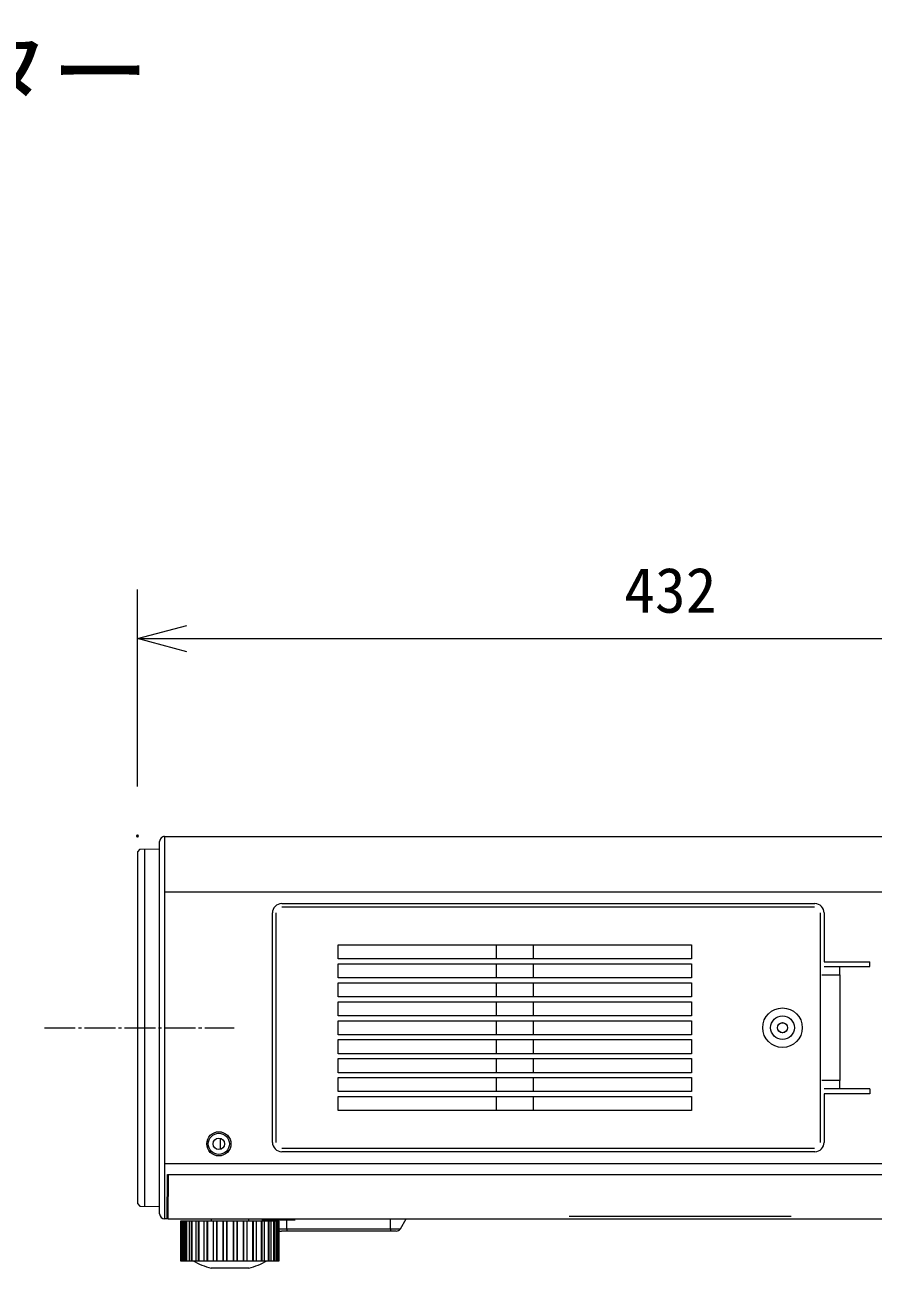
# Model space of a CAD drawing. Units: millimetres, scale not verified. Extents: x -62 to 63, y -56 to 57.
# Drawn here: x 7.5 to 41.9, y 6.3 to 56.8 of the extents above; entities that cross this region are included whole.
import ezdxf
from ezdxf.enums import TextEntityAlignment as Align

# ---------------------------------------------------------------- set-up
doc = ezdxf.new("R2010")
doc.units = ezdxf.units.MM
doc.header["$LTSCALE"] = 0.125
doc.header["$PDMODE"] = 32
doc.header["$PDSIZE"] = 0.0625
doc.linetypes.add('USER1', pattern=[13, 10, -1, 1, -1])
for name, color, linetype, lineweight in [('0-0_0', 7, 'Continuous', 18), ('0-4_GAIKEI', 1, 'Continuous', 18), ('0-5_SUNPO', 7, 'Continuous', 18), ('0-7_KIJUN', 7, 'USER1', 18)]:
    doc.layers.add(name, color=color, linetype=linetype, lineweight=lineweight)
doc.layers.add('0-1_DEFPOINTS', color=7, linetype='Continuous')
doc.layers.add('0-3_MOJI1', color=7, linetype='Continuous')
doc.styles.add('ＭＳ ゴシック', font='')
doc.styles.get('ＭＳ ゴシック').set_extended_font_data('MS Gothic')

# ---------------------------------------------------------------- blocks, each defined once
blk = doc.blocks.new('_OPEN30')
at = {"layer": '0-0_0'}
blk.add_line((0, 0), (-1, 0), dxfattribs=at)
blk.add_lwpolyline([(-1, 0.26795), (0, 0), (-1, -0.26795)], dxfattribs=at)
blk = doc.blocks.new('D4')
at = {"layer": '0-1_DEFPOINTS'}
for p in [(53.8601, 29.0854), (10.644, 21.0854), (53.8601, 21.0854)]:
    blk.add_point(p, dxfattribs=at)
at = {"layer": '0-5_SUNPO'}
for p, q in [((10.644, 23.0854), (10.644, 31.0854)), ((53.8601, 23.0854), (53.8601, 31.0854)), ((12.644, 29.0854), (51.8601, 29.0854))]:
    blk.add_line(p, q, dxfattribs=at)
at = {"layer": '0-5_SUNPO', "xscale": 2, "yscale": 2, "rotation": 180}
blk.add_blockref('_OPEN30', (10.644, 29.0854), dxfattribs=at)
at = {"layer": '0-5_SUNPO', "xscale": 2, "yscale": 2}
blk.add_blockref('_OPEN30', (53.8601, 29.0854), dxfattribs=at)
at = {"layer": '0-5_SUNPO', "style": 'ＭＳ ゴシック'}
blk.add_text('432', height=1.833, dxfattribs=at).set_placement((30.3771, 29.5854), align=Align.BOTTOM_LEFT)

msp = doc.modelspace()

# ---------------------------------------------------------------- linework, layer by layer
at = {"layer": '0-4_GAIKEI', "color": 7}
for p, q in [((13.1394, 23.8447), (55.1055, 23.8447)), ((12.1389, 23.3285), (12.0394, 23.2272)), ((12.0394, 23.2272), (12.0394, 8.9621)), ((12.1389, 23.3285), (12.9394, 23.3429)), ((12.0394, 8.9621), (12.139, 8.8609)), ((12.139, 8.8609), (12.9394, 8.8464)), ((13.2394, 8.3447), (13.1394, 8.3447)), ((13.2751, 8.3447), (55.0555, 8.3447)), ((13.7906, 8.2447), (13.7894, 8.2447)), ((13.7894, 8.2447), (13.7894, 6.6447)), ((13.8179, 8.2447), (13.7906, 8.2447)), ((13.7906, 8.2447), (13.7906, 6.6447)), ((13.8198, 8.2447), (13.8179, 8.2447)), ((13.8488, 8.2447), (13.8198, 8.2447)), ((13.8198, 8.2447), (13.8198, 6.6447)), ((13.8776, 8.2447), (13.8488, 8.2447)), ((13.9351, 8.2447), (13.8776, 8.2447)), ((13.9918, 8.2447), (13.9351, 8.2447)), ((14.0209, 8.2447), (13.9918, 8.2447)), ((14.1314, 8.2447), (14.0209, 8.2447)), ((14.2134, 8.2447), (14.1314, 8.2447)), ((14.2415, 8.2447), (14.2134, 8.2447)), ((14.4002, 8.2447), (14.2415, 8.2447)), ((14.5038, 8.2447), (14.4002, 8.2447)), ((14.5298, 8.2447), (14.5038, 8.2447)), ((14.7297, 8.2447), (14.5298, 8.2447)), ((14.8504, 8.2447), (14.7297, 8.2447)), ((14.8731, 8.2447), (14.8504, 8.2447)), ((15.1039, 8.2447), (14.8731, 8.2447)), ((15.0213, 8.3447), (15.0213, 8.2447)), ((15.1056, 8.2447), (15.1039, 8.2447)), ((15.2381, 8.2447), (15.1055, 8.2447)), ((15.2564, 8.2447), (15.2381, 8.2447)), ((15.5036, 8.2447), (15.2564, 8.2447)), ((15.5112, 8.2447), (15.5036, 8.2447)), ((15.6498, 8.2447), (15.5112, 8.2447)), ((15.6631, 8.2447), (15.6498, 8.2447)), ((15.9158, 8.2447), (15.6631, 8.2447)), ((15.929, 8.2447), (15.9158, 8.2447)), ((16.0677, 8.2447), (15.929, 8.2447)), ((16.0753, 8.2447), (16.0677, 8.2447)), ((16.3224, 8.2447), (16.0753, 8.2447)), ((16.3408, 8.2447), (16.3224, 8.2447)), ((16.4734, 8.2447), (16.3408, 8.2447)), ((16.4749, 8.2447), (16.4732, 8.2447)), ((16.7058, 8.2447), (16.4749, 8.2447)), ((16.5575, 8.2447), (16.5575, 8.3447)), ((16.7284, 8.2447), (16.7058, 8.2447)), ((16.8492, 8.2447), (16.7285, 8.2447)), ((17.0491, 8.2447), (16.8492, 8.2447)), ((17.0751, 8.2447), (17.0491, 8.2447)), ((17.1787, 8.2447), (17.0751, 8.2447)), ((17.3373, 8.2447), (17.1787, 8.2447)), ((17.3655, 8.2447), (17.3373, 8.2447)), ((17.4475, 8.2447), (17.3655, 8.2447)), ((17.5579, 8.2447), (17.4475, 8.2447)), ((17.5871, 8.2447), (17.5579, 8.2447)), ((17.6438, 8.2447), (17.5871, 8.2447)), ((17.7013, 8.2447), (17.6438, 8.2447)), ((17.73, 8.2447), (17.7013, 8.2447)), ((17.759, 8.2447), (17.73, 8.2447)), ((17.761, 8.2447), (17.759, 8.2447)), ((17.7882, 8.2447), (17.761, 8.2447)), ((17.7894, 8.2447), (17.7882, 8.2447)), ((17.7894, 6.6447), (17.7894, 8.2447)), ((13.7894, 6.6447), (13.7906, 6.6447)), ((13.7906, 6.6447), (13.8179, 6.6447)), ((13.8179, 6.6447), (13.8198, 6.6447)), ((13.8198, 6.6447), (13.8488, 6.6447)), ((13.8488, 6.6447), (13.8776, 6.6447)), ((13.8776, 6.6447), (13.9351, 6.6447)), ((13.9351, 6.6447), (13.9918, 6.6447)), ((13.9918, 6.6447), (14.0209, 6.6447)), ((14.0209, 6.6447), (14.1314, 6.6447)), ((14.1314, 6.6447), (14.2134, 6.6447)), ((14.2134, 6.6447), (14.2415, 6.6447)), ((14.2415, 6.6447), (14.4002, 6.6447)), ((14.4002, 6.6447), (14.5038, 6.6447)), ((14.5038, 6.6447), (14.5298, 6.6447)), ((14.5298, 6.6447), (14.7297, 6.6447)), ((14.7297, 6.6447), (14.8504, 6.6447)), ((14.8504, 6.6447), (14.8731, 6.6447)), ((14.8731, 6.6447), (15.1039, 6.6447)), ((15.1055, 6.6447), (15.2381, 6.6447)), ((15.2381, 6.6447), (15.2564, 6.6447)), ((15.2564, 6.6447), (15.5036, 6.6447)), ((15.5036, 6.6447), (15.5112, 6.6447)), ((15.5112, 6.6447), (15.6498, 6.6447)), ((15.6498, 6.6447), (15.6631, 6.6447)), ((15.6631, 6.6447), (15.9158, 6.6447)), ((15.9158, 6.6447), (15.929, 6.6447)), ((15.929, 6.6447), (16.0677, 6.6447)), ((16.0677, 6.6447), (16.0753, 6.6447)), ((16.0753, 6.6447), (16.3224, 6.6447)), ((16.3224, 6.6447), (16.3408, 6.6447)), ((16.3408, 6.6447), (16.4734, 6.6447)), ((16.4732, 6.6447), (16.4749, 6.6447)), ((16.4749, 6.6447), (16.7058, 6.6447)), ((16.7058, 6.6447), (16.7284, 6.6447)), ((16.7285, 6.6447), (16.8492, 6.6447)), ((16.8492, 6.6447), (17.0491, 6.6447)), ((17.0491, 6.6447), (17.0751, 6.6447)), ((17.0751, 6.6447), (17.1787, 6.6447)), ((17.1787, 6.6447), (17.3373, 6.6447)), ((17.3373, 6.6447), (17.3655, 6.6447)), ((17.3655, 6.6447), (17.4475, 6.6447)), ((17.4475, 6.6447), (17.5579, 6.6447)), ((17.5579, 6.6447), (17.5871, 6.6447)), ((17.5871, 6.6447), (17.6438, 6.6447)), ((17.6438, 6.6447), (17.7013, 6.6447)), ((17.7013, 6.6447), (17.73, 6.6447)), ((17.73, 6.6447), (17.759, 6.6447)), ((17.759, 6.6447), (17.761, 6.6447)), ((17.761, 6.6447), (17.7882, 6.6447)), ((17.7882, 6.6447), (17.7894, 6.6447)), ((15.7894, 6.3447), (15.0213, 6.3447)), ((16.5575, 6.3447), (15.7894, 6.3447))]:
    msp.add_line(p, q, dxfattribs=at)
at = {"layer": '0-4_GAIKEI'}
for p, q in [((13.1394, 23.8447), (13.1394, 8.3447)), ((12.3394, 8.8573), (12.3394, 23.3321)), ((13.1394, 21.6047), (55.2555, 21.6047)), ((17.5106, 11.4447), (17.5106, 20.7447)), ((17.6526, 20.7447), (17.6526, 11.4447)), ((17.8894, 21.1235), (39.4994, 21.1235)), ((39.4894, 20.9815), (17.8894, 20.9815)), ((39.7263, 11.4447), (39.7263, 20.7447)), ((39.8782, 20.7447), (39.8782, 18.7704)), ((20.1783, 18.8905), (20.1783, 19.4588)), ((20.1783, 19.4588), (34.5006, 19.4588)), ((26.5926, 18.8905), (26.5926, 19.4588)), ((28.0898, 18.8905), (28.0898, 19.4588)), ((34.5006, 19.4588), (34.5006, 18.8905)), ((34.5006, 18.8905), (20.1783, 18.8905)), ((20.1783, 18.1205), (20.1783, 18.6888)), ((20.1783, 18.6888), (34.5006, 18.6888)), ((26.5926, 18.1205), (26.5926, 18.6888)), ((28.0898, 18.1205), (28.0898, 18.6888)), ((34.5006, 18.6888), (34.5006, 18.1205)), ((39.8782, 18.7704), (41.727, 18.7704)), ((40.5199, 18.2421), (40.5199, 18.5419)), ((34.5006, 18.1205), (20.1783, 18.1205)), ((20.1783, 17.3506), (20.1783, 17.9188)), ((20.1783, 17.9188), (34.5006, 17.9188)), ((26.5926, 17.3506), (26.5926, 17.9188)), ((28.0898, 17.3506), (28.0898, 17.9188)), ((34.5006, 17.9188), (34.5006, 17.3506)), ((34.5006, 17.3506), (20.1783, 17.3506)), ((20.1783, 16.5806), (20.1783, 17.1488)), ((20.1783, 17.1488), (34.5006, 17.1488)), ((26.5926, 16.5806), (26.5926, 17.1488)), ((28.0898, 16.5806), (28.0898, 17.1488)), ((34.5006, 17.1488), (34.5006, 16.5806)), ((34.5006, 16.5806), (20.1783, 16.5806)), ((20.1783, 15.8106), (20.1783, 16.3788)), ((20.1783, 16.3788), (34.5006, 16.3788)), ((26.5926, 15.8106), (26.5926, 16.3788)), ((28.0898, 15.8106), (28.0898, 16.3788)), ((34.5006, 16.3788), (34.5006, 15.8106)), ((34.5006, 15.8106), (20.1783, 15.8106)), ((20.1783, 15.0405), (20.1783, 15.6088)), ((20.1783, 15.6088), (34.5006, 15.6088)), ((26.5926, 15.0405), (26.5926, 15.6088)), ((28.0898, 15.0405), (28.0898, 15.6088)), ((34.5006, 15.6088), (34.5006, 15.0405)), ((34.5006, 15.0405), (20.1783, 15.0405)), ((20.1783, 14.2705), (20.1783, 14.8388)), ((20.1783, 14.8388), (34.5006, 14.8388)), ((26.5926, 14.2705), (26.5926, 14.8388)), ((28.0898, 14.2705), (28.0898, 14.8388)), ((34.5006, 14.8388), (34.5006, 14.2705)), ((34.5006, 14.2705), (20.1783, 14.2705)), ((20.1783, 13.5006), (20.1783, 14.0688)), ((20.1783, 14.0688), (34.5006, 14.0688)), ((26.5926, 13.5006), (26.5926, 14.0688)), ((28.0898, 13.5006), (28.0898, 14.0688)), ((34.5006, 14.0688), (34.5006, 13.5006)), ((40.5199, 13.9473), (39.7894, 13.9473)), ((41.727, 13.6189), (39.8731, 13.6189)), ((40.5199, 13.6474), (40.5199, 13.9473)), ((41.727, 13.6189), (41.727, 13.419)), ((34.5006, 13.5006), (20.1783, 13.5006)), ((20.1783, 12.7306), (20.1783, 13.2988)), ((20.1783, 13.2988), (34.5006, 13.2988)), ((26.5926, 12.7306), (26.5926, 13.2988)), ((28.0898, 12.7306), (28.0898, 13.2988)), ((34.5006, 13.2988), (34.5006, 12.7306)), ((39.8782, 13.419), (39.8782, 11.4447)), ((41.727, 13.419), (39.8782, 13.419)), ((34.5006, 12.7306), (20.1783, 12.7306)), ((15.3894, 11.6023), (15.3894, 11.1602)), ((17.8894, 11.2079), (39.4894, 11.2079)), ((39.4994, 11.0659), (17.8894, 11.0659)), ((13.1394, 10.5847), (55.2555, 10.5847)), ((13.2394, 8.3447), (13.2551, 10.1447)), ((13.2551, 10.1447), (55.2555, 10.1447)), ((13.2908, 10.1447), (13.2751, 8.3447)), ((13.8179, 8.2447), (13.8179, 6.6447)), ((13.8488, 8.2447), (13.8488, 6.6447)), ((13.8776, 8.2447), (13.8776, 6.6447)), ((13.9351, 8.2447), (13.9351, 6.6447)), ((13.9918, 8.2447), (13.9918, 6.6447)), ((14.0209, 8.2447), (14.0209, 6.6447)), ((14.1314, 8.2447), (14.1314, 6.6447)), ((14.2134, 8.2447), (14.2134, 6.6447)), ((14.2415, 8.2447), (14.2415, 6.6447)), ((14.4002, 8.2447), (14.4002, 6.6447)), ((14.5038, 8.2447), (14.5038, 6.6447)), ((14.5298, 8.2447), (14.5298, 6.6447)), ((14.7297, 8.2447), (14.7297, 6.6447)), ((14.8504, 8.2447), (14.8504, 6.6447)), ((14.8731, 8.2447), (14.8731, 6.6447)), ((15.1055, 8.2447), (15.1055, 6.6447)), ((15.2381, 8.2447), (15.2381, 6.6447)), ((15.2564, 8.2447), (15.2564, 6.6447)), ((15.5036, 8.2447), (15.5036, 6.6447)), ((15.5112, 8.2447), (15.5112, 6.6447)), ((15.6498, 8.2447), (15.6498, 6.6447)), ((15.6631, 8.2447), (15.6631, 6.6447)), ((15.9158, 8.2447), (15.9158, 6.6447)), ((15.929, 8.2447), (15.929, 6.6447)), ((16.0677, 8.2447), (16.0677, 6.6447)), ((16.0753, 8.2447), (16.0753, 6.6447)), ((16.3224, 8.2447), (16.3224, 6.6447)), ((16.3408, 8.2447), (16.3408, 6.6447)), ((16.4734, 8.2447), (16.4734, 6.6447)), ((16.4749, 8.2447), (16.4749, 6.6447)), ((16.7058, 8.2447), (16.7058, 6.6447)), ((16.7285, 8.2447), (16.7285, 6.6447)), ((16.8492, 8.2447), (16.8492, 6.6447)), ((17.0491, 8.2447), (17.0491, 6.6447)), ((17.0565, 8.3447), (17.0565, 8.3247)), ((17.0751, 8.2447), (17.0751, 6.6447)), ((18.4265, 8.2947), (17.0865, 8.2947)), ((17.1787, 8.2447), (17.1787, 6.6447)), ((17.3373, 8.2447), (17.3373, 6.6447)), ((17.3655, 8.2447), (17.3655, 6.6447)), ((17.4475, 8.2447), (17.4475, 6.6447)), ((17.5276, 8.2447), (17.4988, 8.2947)), ((17.5579, 8.2447), (17.5579, 6.6447)), ((17.5871, 8.2447), (17.5871, 6.6447)), ((17.6438, 8.2447), (17.6438, 6.6447)), ((17.7013, 8.2447), (17.7013, 6.6447)), ((17.73, 8.2447), (17.73, 6.6447)), ((17.759, 8.2447), (17.759, 6.6447)), ((17.761, 8.2447), (17.761, 6.6447)), ((18.0994, 7.9447), (18.0994, 8.2947)), ((18.4565, 8.3247), (18.4565, 8.3447)), ((22.2994, 7.9447), (22.2994, 8.3447)), ((22.698, 7.9447), (22.929, 8.3447)), ((29.5343, 8.4516), (38.5446, 8.4516)), ((17.7894, 7.9447), (18.0994, 7.9447)), ((18.0994, 7.9447), (18.0994, 7.8447)), ((22.2994, 7.9447), (22.2994, 7.8447))]:
    msp.add_line(p, q, dxfattribs=at)
at = {"layer": '0-4_GAIKEI', "color": 7}
msp.add_lwpolyline([(12.9394, 8.5447), (12.9394, 10.5847), (12.9394, 21.6047), (12.9394, 23.6447)], dxfattribs=at)
at = {"layer": '0-4_GAIKEI'}
for points in [[(39.8731, 18.5705), (41.727, 18.5705), (41.727, 18.7704)], [(39.7894, 18.2421), (40.5199, 18.2421), (40.5199, 13.9473)], [(22.5248, 7.8447), (22.2994, 7.8447), (18.0994, 7.8447), (17.874, 7.8447)], [(18.0994, 7.9447), (22.2994, 7.9447), (22.698, 7.9447)]]:
    msp.add_lwpolyline(points, dxfattribs=at)
for centre, radius in [((38.1894, 16.0947), 0.8), ((38.1894, 16.0947), 0.4799), ((38.1894, 16.0947), 0.2055), ((38.1894, 16.0947), 0.2029), ((15.3394, 11.3847), 0.4905), ((15.3394, 11.3847), 0.43), ((15.3394, 11.3847), 0.23)]:
    msp.add_circle(centre, radius, dxfattribs=at)
at = {"layer": '0-4_GAIKEI', "color": 7}
for centre, radius, start, end in [((13.1394, 23.6447), 0.2, 89.99996, 180), ((13.1394, 8.5447), 0.2, 180, 269.99998), ((15.7894, 9.2447), 3, 240.07354, 255.16487), ((15.7894, 9.2447), 3, 284.83513, 299.92646)]:
    msp.add_arc(centre, radius, start, end, dxfattribs=at)
at = {"layer": '0-4_GAIKEI'}
for centre, radius, start, end in [((17.8894, 20.7447), 0.3788, 89.99996, 180), ((39.4994, 20.7447), 0.3788, 359.99998, 89.99996), ((17.8894, 11.4447), 0.3788, 180, 269.99998), ((39.4994, 11.4447), 0.3788, 270, 359.99998), ((17.874, 8.0447), 0.2, 244.4977, 269.99998), ((22.5248, 8.0447), 0.2, 270, 329.99999)]:
    msp.add_arc(centre, radius, start, end, dxfattribs=at)
at = {"layer": '0-7_KIJUN'}
msp.add_line((8.2704, 16.0947), (15.96, 16.0947), dxfattribs=at)

# ---------------------------------------------------------------- block references
at = {"layer": '0-5_SUNPO'}
msp.add_blockref('D4', (1.3954, 2.7831), dxfattribs=at)

# ---------------------------------------------------------------- texts
at = {"layer": '0-3_MOJI1', "style": 'ＭＳ ゴシック'}
msp.add_text('ＤＬＰ方式プロジェクター', height=2.933, dxfattribs=at).set_placement((-35.4817, 52.5043), align=Align.BOTTOM_LEFT)

doc.saveas('drawing.dxf')
